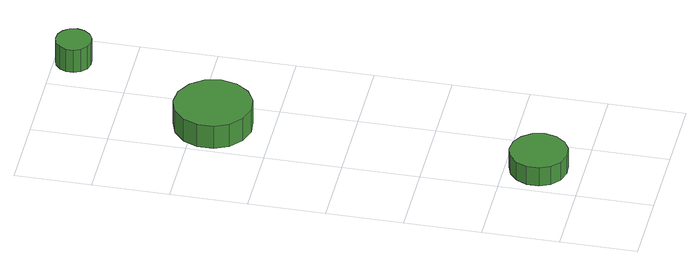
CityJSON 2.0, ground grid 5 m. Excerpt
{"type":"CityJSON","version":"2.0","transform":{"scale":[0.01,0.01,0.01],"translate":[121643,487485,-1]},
"CityObjects":{
"tree1":{"type":"SolitaryVegetationObject","attributes":{"function":"something"},"geometry":[{"type":"MultiSurface","lod":"1","boundaries":[[[0,1,2,3,4,5,6,7,8,9,10,11,12,13,14]],[[15,16,17,18,19,20,21,22,23,24,25,26,27,28,29]],[[0,29,28,1]],[[1,28,27,2]],[[2,27,26,3]],[[3,26,25,4]],[[4,25,24,5]],[[5,24,23,6]],[[6,23,22,7]],[[7,22,21,8]],[[8,21,20,9]],[[9,20,19,10]],[[10,19,18,11]],[[11,18,17,12]],[[12,17,16,13]],[[13,16,15,14]],[[14,15,29,0]]]}]},
"tree2":{"type":"SolitaryVegetationObject","attributes":{"function":"something"},"geometry":[{"type":"MultiSurface","lod":"1","boundaries":[[[30,31,32,33,34,35,36,37,38,39,40,41,42,43,44]],[[45,46,47,48,49,50,51,52,53,54,55,56,57,58,59]],[[30,59,58,31]],[[31,58,57,32]],[[32,57,56,33]],[[33,56,55,34]],[[34,55,54,35]],[[35,54,53,36]],[[36,53,52,37]],[[37,52,51,38]],[[38,51,50,39]],[[39,50,49,40]],[[40,49,48,41]],[[41,48,47,42]],[[42,47,46,43]],[[43,46,45,44]],[[44,45,59,30]]]}]},
"tree3":{"type":"SolitaryVegetationObject","attributes":{"function":"something"},"geometry":[{"type":"MultiSurface","lod":"1","boundaries":[[[60,61,62,63,64,65,66,67,68,69,70,71,72,73,74]],[[75,76,77,78,79,80,81,82,83,84,85,86,87,88,89]],[[60,89,88,61]],[[61,88,87,62]],[[62,87,86,63]],[[63,86,85,64]],[[64,85,84,65]],[[65,84,83,66]],[[66,83,82,67]],[[67,82,81,68]],[[68,81,80,69]],[[69,80,79,70]],[[70,79,78,71]],[[71,78,77,72]],[[72,77,76,73]],[[73,76,75,74]],[[74,75,89,60]]]}]}
},
"vertices":[
[391,281,241],[375,358,241],[329,421,241],[262,460,241],[184,468,241],[110,444,241],[52,392,241],[20,321,241],[20,242,241],[52,171,241],[110,119,241],[184,95,241],[262,103,241],[329,142,241],[375,205,241],[375,205,104],[329,142,104],[262,103,104],[184,95,104],[110,119,104],[52,171,104],[20,242,104],[20,321,104],[52,392,104],[110,444,104],[184,468,104],[262,460,104],[329,421,104],[375,358,104],[391,281,104],
[525,2384,252],[503,2487,252],[441,2571,252],[350,2624,252],[246,2635,252],[146,2602,252],[68,2532,252],[26,2436,252],[26,2332,252],[68,2236,252],[146,2166,252],[246,2133,252],[350,2144,252],[441,2197,252],[503,2281,252],[503,2281,81],[441,2197,81],[350,2144,81],[246,2133,81],[146,2166,81],[68,2236,81],[26,2332,81],[26,2436,81],[68,2532,81],[146,2602,81],[246,2635,81],[350,2624,81],[441,2571,81],[503,2487,81],[525,2384,81],
[886,3382,244],[876,3429,244],[847,3468,244],[805,3492,244],[757,3497,244],[711,3483,244],[676,3450,244],[656,3406,244],[656,3358,244],[676,3314,244],[711,3281,244],[757,3267,244],[805,3272,244],[847,3296,244],[876,3335,244],[876,3335,72],[847,3296,72],[805,3272,72],[757,3267,72],[711,3281,72],[676,3314,72],[656,3358,72],[656,3406,72],[676,3450,72],[711,3483,72],[757,3497,72],[805,3492,72],[847,3468,72],[876,3429,72],[886,3382,72]
]}
